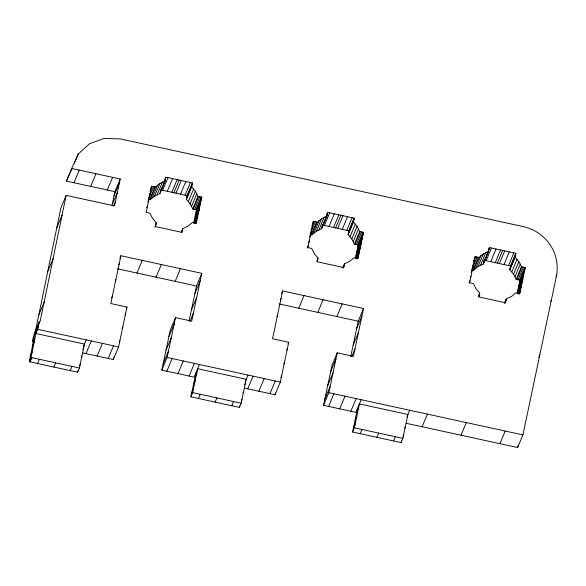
<?xml version="1.0" encoding="UTF-8"?>
<svg xmlns="http://www.w3.org/2000/svg" width="586" height="586" viewBox="0 0 586 586"><rect width="100%" height="100%" fill="white"/><g stroke="black" fill="none" stroke-linecap="round" stroke-linejoin="round"><path stroke-width="0.88" d="M29.3 361.687L31.065 357.467L35.951 333.529L84.472 344.085L79.425 367.993L77.66 372.213L29.3 361.687L34.186 337.748L32.428 341.96L34.105 333.991L39.401 321.34L40.104 321.494L66.152 195.372L114.519 205.898L120.196 179.008L71.682 168.453L66.394 181.103L114.9 191.659L120.196 179.008M35.197 332.357L60.863 208.023L66.152 195.372M190.882 396.847L192.648 392.627L197.687 368.726L246.208 379.281L241.161 403.19L239.403 407.409L190.882 396.847L195.922 372.938M35.951 333.529L37.716 329.31L39.401 321.34M114.9 191.659L112.065 205.107L117.354 192.457M77.66 372.213L77.975 370.718M199.445 364.507L194.156 377.157L161.809 370.118L170.218 330.277L175.514 317.627L191.688 321.143L201.782 273.332L120.914 255.738L110.82 303.548L126.994 307.064L118.584 346.912L113.288 359.562L82.626 352.889M113.288 359.562L113.669 357.782M165.911 177.184L165.127 180.928L159.927 183.455L155.451 187.073L151.657 186.245L146.134 212.388L149.935 213.216L152.558 218.38L156.272 222.848L155.488 226.592L182.019 232.364L182.803 228.621L188.003 226.093L192.479 222.475L196.273 223.303L201.789 197.16L197.995 196.332L195.372 191.168L191.659 186.7L192.442 182.957L165.911 177.184L164.856 179.712M148.265 199.306L150.162 199.723L154.638 196.105L159.832 193.578L165.245 180.341M201.789 197.16L196.5 209.81L192.706 208.982L190.084 203.818L186.363 199.35L187.154 195.607L192.442 182.957M196.5 209.81L193.739 222.878L199.035 210.228M161.809 370.118L167.098 357.467L175.514 317.627M189.066 321.135L196.486 285.983L201.782 273.332M239.403 407.409L239.718 405.915M361.181 399.703L355.885 412.354L323.538 405.314L331.954 365.474L337.243 352.823L353.417 356.339L363.51 308.529L282.642 290.934L272.549 338.745L288.722 342.261L280.313 382.101L275.024 394.752L244.369 388.086M275.024 394.752L275.398 392.979M327.647 212.381L326.856 216.117L321.663 218.644L317.187 222.27L313.385 221.442L307.87 247.585L311.664 248.413L314.286 253.577L318.008 258.045L317.216 261.781L343.748 267.553L344.539 263.817L349.732 261.29L354.208 257.672L358.002 258.492L363.525 232.349L359.731 231.529L357.108 226.357L353.387 221.896L354.178 218.153L327.647 212.381L326.585 214.908M309.994 234.503L311.891 234.92L316.367 231.294L321.567 228.767L326.981 215.538M322.234 225.61L321.956 226.899L324.073 221.838M363.525 232.349L358.229 244.999L354.435 244.179L351.812 239.007L348.099 234.547L348.882 230.803L354.178 218.153M358.229 244.999L355.475 258.074L360.764 245.424M323.538 405.314L328.834 392.664L337.243 352.823M350.794 356.332L358.214 321.179L363.51 308.529M352.604 432.043L354.369 427.824L359.416 403.915L407.937 414.478L402.89 438.379L401.124 442.598L352.604 432.043L357.65 408.134M401.124 442.598L401.439 441.104M489.376 247.57L488.585 251.313L483.391 253.841L478.916 257.459L475.121 256.639L469.598 282.782L473.4 283.602L476.015 288.773L479.736 293.234L478.945 296.977L505.476 302.75L506.267 299.007L511.468 296.487L515.936 292.861L519.738 293.689L525.254 267.546L521.459 266.718L518.837 261.554L515.116 257.086L515.907 253.35L489.376 247.57L488.321 250.105M471.723 269.699L473.627 270.109L478.103 266.491L483.296 263.964L488.709 250.727M483.963 260.807L483.692 262.096L485.809 257.034M525.254 267.546L519.965 280.196L516.163 279.368L513.548 274.204L509.827 269.736L510.618 266L515.907 253.35M519.965 280.196L517.204 293.271L522.5 280.621M406.179 423.297L517.628 447.55L518.002 445.763M517.628 447.55L522.917 434.9L556.7 274.827C559.996 252.485 546.255 232.569 524.536 226.885L120.203 138.897L104 138.45L89.519 143.775L78.246 154.045L71.682 168.453M74.371 163.326L78.246 154.045M73.968 182.751L79.264 170.101M56.813 227.734L62.101 215.084M47.906 271.098L53.194 258.448M90.647 186.377L95.936 173.727M38.998 314.462L44.287 301.812M34.523 334.086L35.585 331.551M36.288 329.867L37.35 327.34M38.053 325.655L39.116 323.12M33.058 338.972L38.346 326.321M32.508 345.711L34.274 341.499M30.194 356.669L31.959 352.457M29.644 361.76L31.41 357.541M30.15 361.87L31.915 357.65M107.326 190.011L112.615 177.36M37.577 363.488L39.343 359.269M114.014 195.856L119.31 183.206M113.64 205.913L115.405 201.701M53.905 367.041L55.67 362.822M70.239 370.594L72.005 366.375M119.852 258.265L120.914 255.738M83.417 346.619L86.237 339.873M82.978 349.512L83.681 347.82M118.628 264.894L119.339 263.209M150.954 187.93L151.657 186.245M150.17 190.816L151.225 188.289M150.133 191.432L152.25 186.377M81.242 357.724L81.952 356.039M149.218 195.314L150.28 192.779M148.617 198.464L153.554 186.656M148.624 198.962L149.327 197.277M147.84 201.848L148.895 199.321M79.506 365.942L80.216 364.258M115.164 281.331L115.867 279.639M149.569 199.592L154.858 186.941M146.808 207.539L147.518 205.854M150.162 199.723L155.451 187.073M85.996 353.622L91.291 340.971M152.294 197.782L157.59 185.132M111.692 297.761L112.395 296.077M154.638 196.105L159.927 183.455M157.158 194.691L162.447 182.041M165.084 179.455L165.794 177.77M160.227 191.703L162.344 186.641M163.047 184.956L165.523 179.052M159.832 193.578L165.127 180.928M162.696 190.282L167.984 177.631M97.115 356.039L102.411 343.389M167.259 191.278L172.548 178.627M155.568 224.533L156.272 222.848M155.444 225.119L156.154 223.434M154.821 227.251L155.883 224.716M136.978 273.032L142.266 260.382M171.815 192.267L177.111 179.616M173.888 192.721L179.177 180.07M126.29 308.756L126.994 307.064M124.972 314.982L125.675 313.29M175.961 193.175L181.25 180.525M108.234 358.456L113.53 345.806M122.078 328.673L122.789 326.988M180.525 194.164L185.813 181.514M119.192 342.37L119.896 340.686M185.081 195.16L190.369 182.51M187.029 196.193L192.325 183.543M186.758 197.475L192.054 184.824M186.487 198.764L191.776 186.114M186.363 199.35L191.659 186.7M156.052 277.185L161.348 264.535M188.355 201.481L193.644 188.831M190.084 203.818L195.372 191.168M191.541 206.323L196.83 193.673M181.396 231.997L182.803 228.621M181.272 232.576L182.686 229.207M181.704 232.181L182.414 230.488M192.706 208.982L197.995 196.332M193.299 209.107L198.588 196.457M194.603 209.392L199.892 196.742M195.907 209.678L201.203 197.028M196.068 211.846L201.364 199.196M195.123 216.344L200.412 203.694M194.171 220.834L199.467 208.184M194.017 223.237L198.603 212.271M194.83 223.508L197.65 216.761M195.643 223.786L196.706 221.259M175.133 281.339L180.422 268.688M168.907 336.503L174.196 323.853M166.014 350.201L171.31 337.543M163.12 363.891L168.416 351.241M194.911 293.454L200.2 280.804M191.439 309.891L196.735 297.241M166.864 371.216L172.152 358.566M190.091 321.267L193.263 313.671M177.983 373.641L183.272 360.991M189.102 376.058L194.391 363.408M195.131 376.673L196.896 372.462M193.395 384.892L195.16 380.673M191.659 393.111L193.424 388.892M198.464 398.495L200.222 394.283M215.135 402.128L216.901 397.909M231.814 405.754L233.58 401.535M281.588 293.461L282.642 290.934M245.153 381.816L247.973 375.069M244.714 384.709L245.424 383.017M280.364 300.091L281.068 298.399M312.682 223.127L313.385 221.442M311.899 226.013L312.953 223.486M312.213 225.786L313.979 221.567M242.985 392.92L243.688 391.236M310.946 230.503L312.008 227.976M310.346 233.66L315.283 221.852M310.353 234.158L311.056 232.466M309.569 237.044L310.631 234.51M241.249 401.139L241.952 399.454M276.892 316.521L277.596 314.836M311.298 234.788L316.594 222.138M308.544 242.736L309.247 241.051M311.891 234.92L317.187 222.27M247.739 388.818L253.027 376.168M307.24 248.068L308.302 245.541M314.03 232.979L319.319 220.329M316.367 231.294L321.663 218.644M318.887 229.888L324.183 217.238M326.82 214.652L327.523 212.96M324.783 220.153L327.252 214.249M321.567 228.767L326.856 216.117M324.424 225.478L329.72 212.828M258.851 391.236L264.147 378.585M328.988 226.474L334.276 213.824M317.297 259.73L318.008 258.045M317.18 260.316L317.883 258.624M316.909 261.598L317.612 259.913M298.706 308.229L303.995 295.578M333.544 227.463L338.84 214.813M335.617 227.917L340.913 215.267M288.019 343.945L288.722 342.261M286.708 350.172L287.411 348.487M337.69 228.364L342.986 215.714M269.97 393.653L275.259 381.003M283.814 363.869L284.518 362.185M342.253 229.36L347.542 216.71M280.921 377.567L281.624 375.882M346.809 230.349L352.105 217.699M348.765 231.389L354.054 218.739M348.487 232.671L353.783 220.021M348.216 233.96L353.512 221.31M348.099 234.547L353.387 221.896M317.788 312.382L323.076 299.732M350.084 236.678L355.38 224.028M351.812 239.007L357.108 226.357M353.27 241.52L358.566 228.87M343.125 267.187L344.539 263.817M343 267.773L344.414 264.403M343.081 268.22L344.143 265.685M354.435 244.179L359.731 231.529M355.028 244.303L360.324 231.653M356.332 244.589L361.628 231.939M357.636 244.875L362.932 232.224M357.804 247.043L363.093 234.393M356.852 251.541L362.148 238.89M355.907 256.031L361.196 243.38M355.746 258.426L360.331 247.468M356.559 258.704L359.386 251.958M357.379 258.983L358.434 256.448M336.862 316.535L342.158 303.885M330.636 371.692L335.932 359.042M327.75 385.39L333.038 372.74M324.856 399.088L330.145 386.438M356.64 328.651L361.936 316M353.175 345.081L358.464 332.43M328.592 406.413L333.888 393.763M351.82 356.456L354.991 348.868M339.712 408.83L345.007 396.18M350.831 411.255L356.127 398.605M356.859 411.87L358.625 407.651M355.131 420.089L356.889 415.87M353.395 428.307L355.16 424.088M360.185 433.691L361.95 429.472M376.864 437.317L378.629 433.105M393.543 440.95L395.308 436.731M406.874 417.005L409.702 410.259M474.411 258.323L475.121 256.639M473.627 261.21L474.689 258.675M473.949 260.982L475.715 256.763M404.706 428.117L405.409 426.432M472.682 265.7L473.737 263.173M472.082 268.857L477.019 257.049M472.082 269.355L472.792 267.663M471.298 272.234L472.36 269.707M402.97 436.336L403.673 434.644M473.034 269.985L478.323 257.335M470.272 277.932L470.983 276.24M473.627 270.109L478.916 257.459M468.976 283.265L470.031 280.738M475.759 268.176L481.047 255.525M478.103 266.491L483.391 253.841M480.623 265.084L485.911 252.434M488.548 249.841L489.251 248.156M486.512 255.35L487.574 252.815M488.277 251.13L488.98 249.446M483.296 263.964L488.585 251.313M486.16 260.675L491.449 248.025M490.716 261.664L496.012 249.013M422.096 426.762L427.392 414.112M479.033 294.926L479.736 293.234M478.909 295.505L479.612 293.82M478.637 296.794L479.341 295.11M495.28 262.66L500.569 250.01M497.353 263.114L502.642 250.464M499.426 263.561L504.714 250.911M503.982 264.557L509.278 251.907M508.545 265.546L513.834 252.896M510.494 266.579L515.783 253.928M510.223 267.868L515.512 255.218M509.952 269.157L515.24 256.507M509.827 269.736L515.116 257.086M511.82 271.875L517.108 259.224M513.548 274.204L518.837 261.554M515.006 276.717L520.295 264.059M504.861 302.383L506.267 299.007M504.736 302.969L506.143 299.593M504.817 303.409L505.872 300.882M516.163 279.368L521.459 266.718M516.757 279.5L522.053 266.85M518.068 279.786L523.357 267.135M519.372 280.064L524.66 267.414M519.533 282.24L524.822 269.589M518.581 286.73L523.877 274.08M517.636 291.227L522.924 278.577M517.482 293.623L522.067 282.657M518.295 293.901L521.115 287.155M519.108 294.179L520.17 291.645M461.014 435.23L466.31 422.579M555.997 276.519L556.7 274.827M550.715 301.526L551.419 299.842M499.939 443.697L505.227 431.047M538.754 357.394L539.809 354.867M66.394 181.103L71.866 169.098M160.623 189.835L187.154 195.607M322.351 225.031L348.882 230.803M484.087 260.221L510.618 266M117.398 268.776L196.486 285.983M279.134 303.966L358.214 321.179M37.716 329.31L118.584 346.912M167.098 357.467L280.313 382.101M328.834 392.664L522.917 434.9M31.065 357.467L79.425 367.993M192.648 392.627L241.161 403.19M354.369 427.824L402.89 438.379"/></g></svg>
